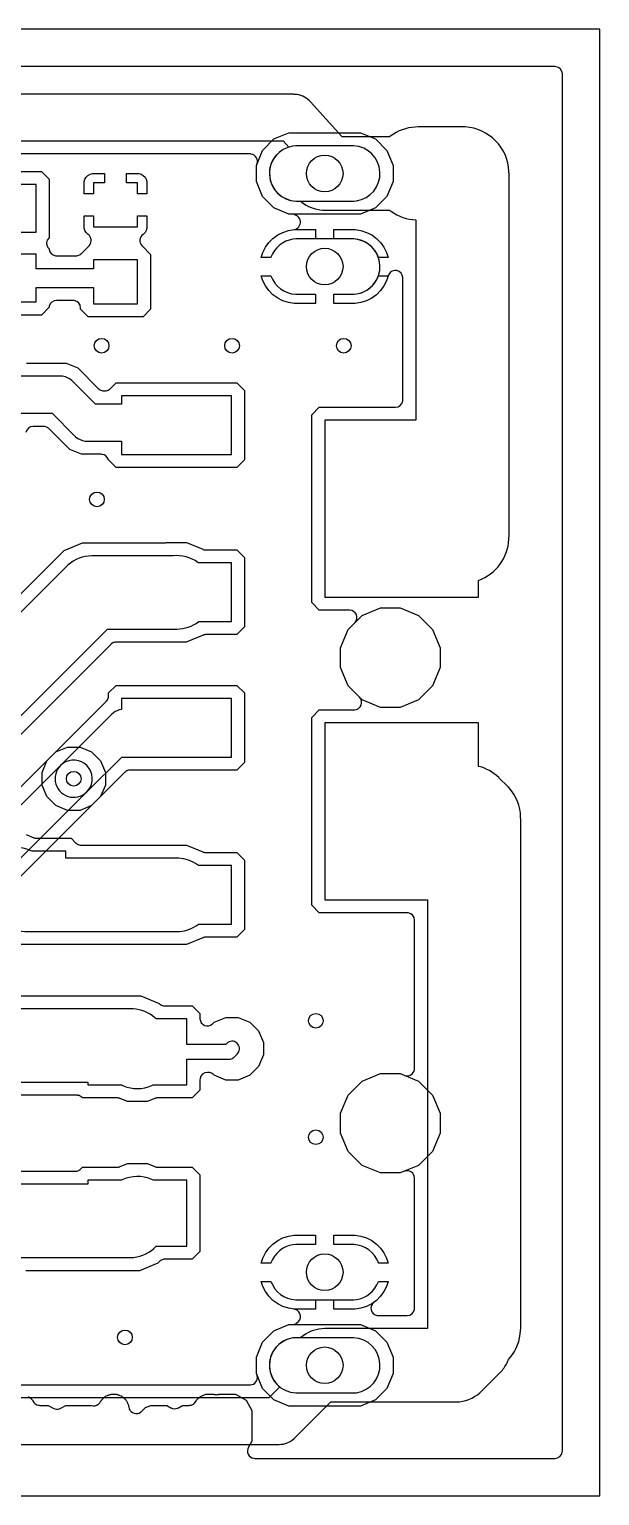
# Model space of a CAD drawing. Header units: millimetres. Extents: x 0 to 40, y 0 to 40.
# Drawn here: x 24.44 to 40, y 0 to 40 of the extents above; entities that cross this region are included whole.
import ezdxf

# ---------------------------------------------------------------- set-up
doc = ezdxf.new("R2010")
doc.units = ezdxf.units.MM

msp = doc.modelspace()

# ---------------------------------------------------------------- linework, layer by layer
at = {"layer": '16_copper'}
msp.add_lwpolyline([(24.425, 2.707), (24.54, 2.592), (24.541, 2.589, 0.260401), (24.696, 2.466), (24.7, 2.466), (24.703, 2.465), (24.713, 2.465), (24.729, 2.464), (24.957, 2.464), (25.095, 2.384), (25.096, 2.384), (25.097, 2.383, 0.222881), (25.269, 2.37), (25.299, 2.384), (25.437, 2.464), (26.126, 2.464), (26.129, 2.463), (26.136, 2.46, 0.229865), (26.324, 2.492), (26.329, 2.498), (26.336, 2.503, 0.060943), (26.371, 2.545), (26.375, 2.552), (26.379, 2.559), (26.381, 2.563, 0.021163), (26.393, 2.578), (26.399, 2.585, 0.031202), (26.416, 2.613), (26.417, 2.616), (26.446, 2.641), (26.453, 2.648), (26.466, 2.661), (26.491, 2.69), (26.494, 2.691), (26.502, 2.696), (26.51, 2.7, 0.031201), (26.536, 2.72), (26.539, 2.722), (26.575, 2.734), (26.584, 2.738), (26.602, 2.745), (26.635, 2.762), (26.639, 2.762), (26.648, 2.764), (26.658, 2.764, 0.0312), (26.689, 2.772), (26.693, 2.773), (26.73, 2.771), (26.74, 2.771), (26.759, 2.771), (26.796, 2.773), (26.8, 2.772), (26.809, 2.77), (26.818, 2.767, 0.0312), (26.85, 2.762), (26.854, 2.762), (26.888, 2.745), (26.897, 2.741), (26.914, 2.734), (26.95, 2.722), (26.953, 2.72), (26.96, 2.714), (26.967, 2.708, 0.031202), (26.995, 2.691), (26.999, 2.69), (27.023, 2.661), (27.03, 2.654), (27.044, 2.641), (27.072, 2.616), (27.074, 2.613), (27.079, 2.605), (27.083, 2.596, 0.031201), (27.102, 2.57), (27.105, 2.567), (27.117, 2.532), (27.12, 2.523), (27.128, 2.505), (27.144, 2.472), (27.145, 2.468, 0.058558), (27.155, 2.418), (27.169, 2.376, 0.506464), (27.48, 2.275), (27.485, 2.279), (27.489, 2.282), (27.496, 2.289), (27.505, 2.296), (27.611, 2.402), (27.76, 2.464), (28.194, 2.464), (28.307, 2.398), (28.308, 2.398), (28.309, 2.397, 0.222877), (28.481, 2.385), (28.51, 2.398), (28.623, 2.464), (28.807, 2.464), (28.821, 2.465), (28.836, 2.466, 0.114331), (28.921, 2.5), (28.933, 2.507), (28.935, 2.51), (28.938, 2.512, 0.071823), (28.98, 2.56), (28.982, 2.564), (28.983, 2.566), (28.988, 2.576), (28.995, 2.589), (28.996, 2.592), (29.11, 2.707), (29.26, 2.769), (29.473, 2.769), (29.48, 2.766), (29.489, 2.763), (29.497, 2.761), (29.504, 2.759, 0.103094), (29.595, 2.76), (29.603, 2.762, 0.024841), (29.623, 2.769), (30.071, 2.769), (30.354, 2.605), (30.517, 2.322), (30.517, 1.488), (30.421, 1.321), (30.42, 1.32), (30.42, 1.32, 0.523729), (30.564, 1.019), (30.597, 1.016), (38.781, 1.016), (38.782, 1.016), (38.782, 1.016, 0.366019), (38.981, 1.187), (38.984, 1.219), (38.984, 38.781), (38.984, 38.782), (38.984, 38.782, 0.366019), (38.813, 38.981), (38.781, 38.984), (1.219, 38.984)], format="xyb", dxfattribs=at)
for points in [[(31.525, 34.958), (31.117, 35.127), (30.805, 35.439), (30.636, 35.847), (30.636, 36.289), (30.805, 36.697), (31.117, 37.009), (31.525, 37.178), (33.475, 37.178), (33.883, 37.009), (34.195, 36.697), (34.364, 36.289), (34.364, 35.847), (34.195, 35.439), (33.883, 35.127), (33.475, 34.958)], [(34.02, 21.504), (33.522, 21.711), (33.141, 22.092), (32.934, 22.59), (32.934, 23.13), (33.141, 23.628), (33.522, 24.009), (34.02, 24.216), (34.56, 24.216), (35.058, 24.009), (35.439, 23.628), (35.646, 23.13), (35.646, 22.59), (35.439, 22.092), (35.058, 21.711), (34.56, 21.504)], [(34.02, 8.804), (33.522, 9.011), (33.141, 9.392), (32.934, 9.89), (32.934, 10.43), (33.141, 10.928), (33.522, 11.309), (34.02, 11.516), (34.56, 11.516), (35.058, 11.309), (35.439, 10.928), (35.646, 10.43), (35.646, 9.89), (35.439, 9.392), (35.058, 9.011), (34.56, 8.804)], [(31.525, 2.446), (31.117, 2.615), (30.805, 2.927), (30.636, 3.335), (30.636, 3.777), (30.805, 4.185), (31.117, 4.497), (31.525, 4.666), (33.475, 4.666), (33.883, 4.497), (34.195, 4.185), (34.364, 3.777), (34.364, 3.335), (34.195, 2.927), (33.883, 2.615), (33.475, 2.446)]]:
    msp.add_lwpolyline(points, close=True, dxfattribs=at)
for points in [[(33.365, 35.321, 0.906347), (33.291, 36.822), (31.709, 36.822), (31.635, 36.815, 0.906347), (31.709, 35.314), (33.291, 35.314)], [(30.767, 33.778), (30.812, 33.915), (30.884, 34.056), (30.977, 34.185), (31.089, 34.297), (31.218, 34.39), (31.359, 34.462), (31.51, 34.511), (31.667, 34.536), (32.25, 34.536), (32.25, 34.282), (31.709, 34.282), (31.635, 34.275, 0.276737), (31.035, 33.782), (31.034, 33.778)], [(33.966, 33.778), (33.965, 33.782, 0.303347), (33.291, 34.282), (32.75, 34.282), (32.75, 34.536), (33.333, 34.536), (33.49, 34.511), (33.641, 34.462), (33.782, 34.39), (33.911, 34.297), (34.023, 34.185), (34.116, 34.056), (34.188, 33.915), (34.233, 33.778)], [(31.667, 32.52), (31.51, 32.545), (31.359, 32.594), (31.218, 32.666), (31.089, 32.759), (30.977, 32.871), (30.884, 33), (30.812, 33.141), (30.767, 33.278), (31.034, 33.278), (31.035, 33.274, 0.303347), (31.709, 32.774), (32.25, 32.774), (32.25, 32.52)], [(32.75, 32.52), (32.75, 32.774), (33.291, 32.774), (33.365, 32.781, 0.276737), (33.965, 33.274), (33.966, 33.278), (34.233, 33.278), (34.188, 33.141), (34.116, 33), (34.023, 32.871), (33.911, 32.759), (33.782, 32.666), (33.641, 32.594), (33.49, 32.545), (33.333, 32.52)], [(17.827, 9.654, 0.345658), (18.283, 10.086), (18.288, 10.16), (18.288, 11.474), (26.013, 19.199), (26.051, 19.241, 0.878962), (25.351, 19.966), (25.295, 19.917), (17.421, 12.043), (17.407, 12.027), (17.392, 12.012, 0.139562), (17.277, 11.758), (17.277, 11.753), (17.276, 11.745), (17.272, 11.689), (17.272, 11.686), (17.272, 11.684), (17.272, 10.16), (17.275, 10.104, 0.377014), (17.771, 9.652)], [(30.767, 6.346), (30.812, 6.483), (30.884, 6.624), (30.977, 6.753), (31.089, 6.865), (31.218, 6.958), (31.359, 7.03), (31.51, 7.079), (31.667, 7.104), (32.25, 7.104), (32.25, 6.85), (31.709, 6.85), (31.635, 6.843, 0.276737), (31.035, 6.35), (31.034, 6.346)], [(33.966, 6.346), (33.965, 6.35, 0.303347), (33.291, 6.85), (32.75, 6.85), (32.75, 7.104), (33.333, 7.104), (33.49, 7.079), (33.641, 7.03), (33.782, 6.958), (33.911, 6.865), (34.023, 6.753), (34.116, 6.624), (34.188, 6.483), (34.233, 6.346)], [(31.667, 5.088), (31.51, 5.113), (31.359, 5.162), (31.218, 5.234), (31.089, 5.327), (30.977, 5.439), (30.884, 5.568), (30.812, 5.709), (30.767, 5.846), (31.034, 5.846), (31.035, 5.842, 0.303347), (31.709, 5.342), (32.25, 5.342), (32.25, 5.088)], [(32.75, 5.088), (32.75, 5.342), (33.291, 5.342), (33.365, 5.349, 0.276737), (33.965, 5.842), (33.966, 5.846), (34.233, 5.846), (34.188, 5.709), (34.116, 5.568), (34.023, 5.439), (33.911, 5.327), (33.782, 5.234), (33.641, 5.162), (33.49, 5.113), (33.333, 5.088)], [(33.365, 2.809, 0.906347), (33.291, 4.31), (31.709, 4.31), (31.635, 4.303, 0.906347), (31.709, 2.802), (33.291, 2.802)]]:
    msp.add_lwpolyline(points, format="xyb", close=True, dxfattribs=at)
msp.add_lwpolyline([(17.048, 12.173), (25.165, 20.29), (25.482, 20.422), (25.826, 20.422), (26.143, 20.29), (26.386, 20.047), (26.518, 19.73), (26.518, 19.386), (26.386, 19.069), (18.703, 11.386)], dxfattribs=at)
at = {"layer": '1_copper'}
for points in [[(22.377, 36.957), (31.365, 36.957), (31.519, 36.787), (31.492, 36.779, 0.820679), (31.709, 35.314), (31.844, 35.314), (31.863, 35.297, 0.159456), (32.442, 35.07), (32.5, 35.068), (34.27, 35.068), (34.318, 35.031, 0.141239), (34.982, 34.8), (34.987, 34.8), (34.987, 29.337), (32.501, 29.337), (32.501, 24.511), (36.692, 24.511), (36.692, 24.967), (36.693, 24.967, 0.299846), (37.525, 26.09), (37.526, 26.112, 0.005348), (37.526, 26.139), (37.527, 26.16), (37.527, 36.068), (37.526, 36.095), (37.526, 36.122, 0.385926), (36.327, 37.336), (36.305, 37.337, 0.005348), (36.278, 37.337), (36.257, 37.338), (35.052, 37.338), (34.963, 37.335, 0.141239), (34.302, 37.093), (34.27, 37.068), (32.98, 37.068), (32.97, 37.08), (32.116, 38.019), (32.1, 38.035), (32.084, 38.052, 0.1754), (31.688, 38.226), (31.677, 38.226), (31.671, 38.227), (31.664, 38.226), (31.646, 38.227), (3.175, 38.227)], [(16.018, 3.023), (30.462, 3.023), (30.467, 3.023), (30.472, 3.023, 0.461487), (30.66, 3.268), (30.659, 3.273), (30.655, 3.287), (30.652, 3.297), (30.651, 3.3), (30.65, 3.304), (30.636, 3.335), (30.636, 3.777), (30.805, 4.185), (31.117, 4.497), (31.525, 4.666), (31.608, 4.666), (31.618, 4.666), (31.629, 4.667, 0.125267), (31.727, 4.704), (31.728, 4.705), (31.731, 4.706), (31.744, 4.713, 0.6412), (31.702, 5.08), (31.7, 5.08), (31.698, 5.081), (31.688, 5.083), (31.671, 5.087), (31.51, 5.113), (31.359, 5.162), (31.218, 5.234), (31.089, 5.327), (30.977, 5.439), (30.884, 5.568), (30.812, 5.709), (30.767, 5.846), (31.034, 5.846), (31.035, 5.842, 0.303347), (31.709, 5.342), (33.291, 5.342), (33.365, 5.349, 0.276737), (33.965, 5.842), (33.966, 5.846), (34.233, 5.846), (34.188, 5.709), (34.116, 5.568), (34.023, 5.439), (33.911, 5.327), (33.845, 5.279, 0.667421), (33.932, 4.914), (33.943, 4.913), (33.952, 4.912), (33.958, 4.912), (33.964, 4.912), (34.747, 4.912), (34.748, 4.912), (34.749, 4.912, 0.366019), (34.948, 5.083), (34.95, 5.115), (34.95, 8.662), (34.95, 8.667), (34.95, 8.672, 0.469056), (34.7, 8.86), (34.686, 8.855), (34.676, 8.852), (34.673, 8.851), (34.669, 8.85), (34.56, 8.804), (34.02, 8.804), (33.522, 9.011), (33.141, 9.392), (32.934, 9.89), (32.934, 10.43), (33.141, 10.928), (33.522, 11.309), (34.02, 11.516), (34.56, 11.516), (34.669, 11.47), (34.674, 11.469), (34.679, 11.466, 0.46906), (34.948, 11.626), (34.949, 11.641), (34.95, 11.651), (34.95, 11.654), (34.95, 11.658), (34.95, 15.697), (34.95, 15.698), (34.95, 15.699, 0.366019), (34.779, 15.898), (34.747, 15.9), (32.353, 15.9), (32.145, 16.109), (32.145, 21.229), (32.353, 21.438), (33.305, 21.438), (33.314, 21.438, 0.651699), (33.448, 21.784), (33.141, 22.092), (32.934, 22.59), (32.934, 23.13), (33.141, 23.628), (33.321, 23.809), (33.327, 23.816, 0.651666), (33.178, 24.155), (32.353, 24.155), (32.145, 24.364), (32.145, 29.484), (32.353, 29.693), (34.428, 29.693), (34.429, 29.693), (34.43, 29.693, 0.366019), (34.629, 29.864), (34.631, 29.896), (34.631, 33.222), (34.631, 33.226), (34.631, 33.23, 0.772714), (34.247, 33.315), (34.24, 33.298), (34.236, 33.289), (34.236, 33.287), (34.235, 33.285), (34.188, 33.141), (34.116, 33), (34.023, 32.871), (33.911, 32.759), (33.782, 32.666), (33.641, 32.594), (33.49, 32.545), (33.333, 32.52), (32.75, 32.52), (32.75, 32.774), (33.291, 32.774), (33.365, 32.781, 0.906347), (33.291, 34.282), (31.709, 34.282), (31.635, 34.275, 0.276737), (31.035, 33.782), (31.034, 33.778), (30.767, 33.778), (30.812, 33.915), (30.884, 34.056), (30.977, 34.185), (31.089, 34.297), (31.218, 34.39), (31.359, 34.462), (31.51, 34.511), (31.671, 34.537), (31.686, 34.54), (31.701, 34.544, 0.372205), (31.832, 34.801), (31.831, 34.803), (31.831, 34.805, 0.157544), (31.746, 34.91), (31.743, 34.912), (31.742, 34.913), (31.732, 34.917), (31.727, 34.92), (31.725, 34.922, 0.113175), (31.641, 34.956), (31.632, 34.956, 0.018059), (31.618, 34.958), (31.608, 34.958), (31.525, 34.958), (31.117, 35.127), (30.805, 35.439), (30.636, 35.847), (30.636, 36.289), (30.65, 36.32, 0.484399), (30.494, 36.599), (30.479, 36.6), (30.469, 36.601), (30.465, 36.601), (30.462, 36.601), (22.936, 36.601)], [(22.936, 36.119), (24.773, 36.119), (24.982, 35.91), (24.982, 34.316), (24.973, 34.307, 0.368326), (24.952, 34.044), (24.973, 34.019), (24.983, 34.009), (24.983, 34.007), (24.985, 33.99, 0.319275), (25.153, 33.825), (25.185, 33.823), (25.72, 33.823), (25.73, 33.823), (25.74, 33.824, 0.132342), (25.839, 33.861), (25.845, 33.867, 0.018024), (25.856, 33.876), (25.863, 33.882), (26.076, 34.094), (26.082, 34.102), (26.088, 34.109, 0.40009), (26.053, 34.401), (26.047, 34.406), (26.043, 34.408), (25.994, 34.457), (25.96, 34.515), (25.943, 34.58), (25.943, 34.913), (26.197, 34.913), (26.197, 34.613), (27.397, 34.613), (27.397, 34.913), (27.651, 34.913), (27.651, 34.58), (27.634, 34.515), (27.6, 34.457), (27.551, 34.407), (27.544, 34.404, 0.451183), (27.513, 34.101), (27.518, 34.094), (27.753, 33.86), (27.753, 32.366), (27.544, 32.157), (26.05, 32.157), (25.841, 32.366), (25.841, 32.4, 0.368322), (25.67, 32.601), (25.638, 32.603), (25.185, 32.603), (25.184, 32.603), (25.183, 32.603, 0.340078), (24.989, 32.451), (24.984, 32.434), (24.984, 32.433), (24.984, 32.432), (24.983, 32.417), (24.773, 32.207), (22.352, 32.207)], [(24.364, 30.897), (25.445, 30.897), (25.762, 30.765), (26.333, 30.194), (26.341, 30.188), (26.348, 30.181, 0.12403), (26.445, 30.137), (26.453, 30.137, 0.017567), (26.468, 30.135), (26.477, 30.135), (26.504, 30.135, 0.157844), (26.623, 30.173), (26.629, 30.179, 0.018024), (26.64, 30.188), (26.647, 30.194), (26.813, 30.36), (30.107, 30.36), (30.316, 30.151), (30.316, 28.257), (30.107, 28.048), (26.813, 28.048), (26.594, 28.267), (26.592, 28.274, 0.271581), (26.433, 28.405), (26.401, 28.407), (25.863, 28.407), (25.546, 28.539), (24.975, 29.11), (24.967, 29.116), (24.96, 29.123, 0.132344), (24.863, 29.167), (24.855, 29.167, 0.018059), (24.84, 29.169), (24.831, 29.169), (24.55, 29.169), (24.549, 29.169), (24.548, 29.169, 0.366019), (24.349, 28.998)], [(23.991, 29.525), (25.063, 29.525), (25.676, 28.912), (25.692, 28.898), (25.707, 28.883, 0.139562), (25.961, 28.768), (25.966, 28.768), (25.974, 28.767), (26.03, 28.763), (26.033, 28.763), (26.035, 28.763), (26.96, 28.763), (26.96, 28.404), (29.96, 28.404), (29.96, 30.004), (26.96, 30.004), (26.96, 29.779), (26.245, 29.779), (25.632, 30.392, 0.161127), (25.347, 30.536), (25.342, 30.536), (25.334, 30.537), (25.278, 30.541), (25.275, 30.541), (25.273, 30.541), (23.991, 30.541)], [(19.921, 20.314), (25.394, 25.787), (25.892, 25.994), (28.135, 25.994), (28.141, 25.994), (28.147, 25.994, 0.042845), (28.182, 25.999), (28.184, 26), (28.73, 26), (29.175, 25.815), (29.181, 25.813), (29.186, 25.811, 0.04389), (29.221, 25.802), (29.235, 25.801), (29.244, 25.8), (29.248, 25.8), (29.253, 25.8), (30.107, 25.8), (30.316, 25.591), (30.316, 23.697), (30.107, 23.488), (29.261, 23.488), (29.255, 23.488), (29.25, 23.488, 0.043887), (29.214, 23.483), (29.201, 23.479), (29.192, 23.476), (29.188, 23.474), (29.184, 23.473), (28.724, 23.282), (26.808, 23.282), (26.798, 23.282), (26.787, 23.281, 0.132342), (26.689, 23.244), (26.682, 23.238, 0.018024), (26.671, 23.229), (26.664, 23.223), (22.075, 18.634)], [(21.66, 18.722), (26.576, 23.638), (28.454, 23.638), (28.462, 23.638), (28.47, 23.638, 0.158856), (29.058, 23.841), (29.062, 23.844), (29.96, 23.844), (29.96, 25.444), (29.059, 25.444), (29.038, 25.46, 0.17979), (28.365, 25.64), (28.354, 25.638), (26.162, 25.638), (26.154, 25.638), (26.146, 25.638, 0.17979), (25.497, 25.385), (25.455, 25.345), (19.953, 19.843)], [(2.413, 1.397), (31.242, 1.397), (31.25, 1.397), (31.258, 1.397, 0.1754), (31.661, 1.554), (31.691, 1.583), (32.664, 2.556), (36.068, 2.556), (36.076, 2.556), (36.084, 2.556, 0.17979), (36.733, 2.809), (36.775, 2.849), (37.283, 3.357), (37.288, 3.363), (37.294, 3.368, 0.079227), (37.475, 3.626), (37.488, 3.655), (37.501, 3.684, 0.002846), (37.507, 3.698), (37.513, 3.715), (37.559, 3.767, 0.159174), (37.844, 4.502), (37.846, 4.572), (37.846, 18.467), (37.845, 18.485), (37.845, 18.504, 0.177209), (37.522, 19.315), (37.497, 19.34), (37.486, 19.353), (37.481, 19.358), (37.474, 19.365), (37.272, 19.567), (37.259, 19.58), (37.246, 19.593, 0.123393), (36.707, 19.895), (36.692, 19.898), (36.692, 21.082), (32.501, 21.082), (32.501, 16.256), (35.306, 16.256), (35.306, 4.572), (35.307, 4.556), (32.5, 4.556), (32.421, 4.553, 0.159455), (31.847, 4.313), (31.843, 4.31), (31.709, 4.31), (31.635, 4.303, 0.633243), (31.239, 2.997), (31.277, 2.965), (30.979, 2.667), (15.265, 2.667)], [(24.359, 18.034), (24.563, 17.949), (24.568, 17.947), (24.574, 17.945, 0.04389), (24.608, 17.936), (24.622, 17.935), (24.632, 17.934), (24.636, 17.934), (24.64, 17.934), (25.586, 17.934), (25.716, 17.804), (25.724, 17.798), (25.731, 17.791, 0.132344), (25.827, 17.747), (25.836, 17.747, 0.018067), (25.85, 17.745), (25.859, 17.745), (28.73, 17.745), (29.175, 17.56), (29.181, 17.558), (29.186, 17.556, 0.04389), (29.221, 17.547), (29.235, 17.546), (29.244, 17.545), (29.248, 17.545), (29.253, 17.545), (30.107, 17.545), (30.316, 17.336), (30.316, 15.442), (30.107, 15.233), (29.253, 15.233), (29.247, 15.233), (29.241, 15.233, 0.043887), (29.206, 15.228), (29.193, 15.224), (29.183, 15.221), (29.179, 15.219), (29.175, 15.218), (28.73, 15.033), (24.108, 15.033)], [(20.39, 13.634), (27.489, 13.634), (27.987, 13.427), (27.993, 13.421, 0.157846), (28.104, 13.364), (28.113, 13.364, 0.018059), (28.127, 13.362), (28.137, 13.362), (28.888, 13.362), (29.097, 13.153), (29.097, 13.017), (29.097, 13.008, 0.637127), (29.437, 12.868), (29.443, 12.873), (29.487, 12.917), (29.802, 13.048), (30.142, 13.048), (30.457, 12.917), (30.697, 12.677), (30.828, 12.362), (30.828, 12.022), (30.697, 11.707), (30.457, 11.467), (30.142, 11.336), (29.802, 11.336), (29.487, 11.467), (29.466, 11.488, 0.14887), (29.355, 11.545), (29.346, 11.545, 0.017621), (29.332, 11.546), (29.323, 11.547), (29.3, 11.547, 0.368322), (29.099, 11.376), (29.097, 11.344), (29.097, 11.059), (28.888, 10.85), (27.942, 10.85), (27.937, 10.85), (27.931, 10.85, 0.043887), (27.895, 10.845), (27.882, 10.841), (27.873, 10.838), (27.869, 10.836), (27.865, 10.835), (27.661, 10.75), (27.121, 10.75), (26.917, 10.835), (26.912, 10.837), (26.906, 10.839, 0.04389), (26.872, 10.848), (26.858, 10.849), (26.848, 10.85), (26.844, 10.85), (26.84, 10.85), (25.894, 10.85), (25.881, 10.863, 0.157851), (25.77, 10.92), (25.761, 10.92, 0.017997), (25.747, 10.922), (25.738, 10.922), (20.39, 10.922)], [(20.66, 11.278), (26.041, 11.278), (26.041, 11.206), (26.956, 11.206), (27.011, 11.181, 0.20027), (27.781, 11.185), (27.825, 11.206), (28.741, 11.206), (28.741, 11.903), (29.886, 11.903), (29.896, 11.904), (29.906, 11.904, 0.132342), (30.005, 11.941), (30.011, 11.947, 0.018024), (30.023, 11.956), (30.03, 11.962), (30.116, 12.048), (30.139, 12.076, 0.915916), (29.828, 12.336), (29.802, 12.309), (28.741, 12.309), (28.741, 13.006), (27.904, 13.006), (27.891, 13.017), (27.868, 13.039, 0.163475), (27.277, 13.276), (27.219, 13.278), (20.66, 13.278)], [(22.717, 8.849), (25.697, 8.849), (25.707, 8.849), (25.717, 8.85, 0.132341), (25.816, 8.887), (25.822, 8.893, 0.017999), (25.833, 8.902), (25.84, 8.908), (25.894, 8.962), (26.84, 8.962), (26.845, 8.962), (26.851, 8.962, 0.043887), (26.887, 8.967), (26.9, 8.971), (26.909, 8.974), (26.913, 8.976), (26.917, 8.977), (27.121, 9.062), (27.661, 9.062), (27.865, 8.977), (27.87, 8.975), (27.876, 8.973, 0.04389), (27.91, 8.964), (27.924, 8.963), (27.934, 8.962), (27.938, 8.962), (27.942, 8.962), (28.888, 8.962), (29.097, 8.753), (29.097, 6.659), (28.888, 6.45), (28.137, 6.45), (28.127, 6.45), (28.116, 6.449, 0.132342), (28.018, 6.412), (28.011, 6.406, 0.018024), (28, 6.397), (27.993, 6.391), (27.946, 6.344), (27.448, 6.137), (24.344, 6.137)], [(23.958, 6.493), (27.178, 6.493), (27.186, 6.493), (27.194, 6.493, 0.17979), (27.843, 6.746), (27.885, 6.786), (27.905, 6.806), (28.741, 6.806), (28.741, 8.606), (27.826, 8.606), (27.762, 8.635, 0.20027), (26.991, 8.623), (26.957, 8.606), (26.041, 8.606), (26.041, 8.493), (22.987, 8.493)]]:
    msp.add_lwpolyline(points, format="xyb", dxfattribs=at)
for points in [[(25.943, 35.513), (25.943, 35.846), (25.96, 35.911), (25.994, 35.969), (26.041, 36.016), (26.099, 36.05), (26.164, 36.067), (26.497, 36.067), (26.497, 35.813), (26.197, 35.813), (26.197, 35.513)], [(27.397, 35.513), (27.397, 35.813), (27.097, 35.813), (27.097, 36.067), (27.43, 36.067), (27.495, 36.05), (27.553, 36.016), (27.6, 35.969), (27.634, 35.911), (27.651, 35.846), (27.651, 35.513)], [(27.397, 33.713), (26.197, 33.713), (26.197, 33.467), (24.626, 33.467), (24.626, 33.863), (23.126, 33.863), (23.126, 32.563), (24.626, 32.563), (24.626, 32.959), (26.197, 32.959), (26.197, 32.513), (27.397, 32.513)]]:
    msp.add_lwpolyline(points, close=True, dxfattribs=at)
msp.add_lwpolyline([(23.126, 34.463), (24.626, 34.463), (24.626, 35.763), (23.126, 35.763)], dxfattribs=at)
for points in [[(31.667, 32.52), (31.51, 32.545), (31.359, 32.594), (31.218, 32.666), (31.089, 32.759), (30.977, 32.871), (30.884, 33), (30.812, 33.141), (30.767, 33.278), (31.034, 33.278), (31.035, 33.274, 0.303347), (31.709, 32.774), (32.25, 32.774), (32.25, 32.52)], [(25.482, 18.694), (25.165, 18.826), (24.922, 19.069), (24.79, 19.386), (24.79, 19.73), (24.922, 20.047), (26.545, 21.67), (26.551, 21.678), (26.558, 21.685, 0.132344), (26.602, 21.782), (26.602, 21.79, 0.018059), (26.604, 21.805), (26.604, 21.814), (26.604, 21.896), (26.813, 22.105), (30.107, 22.105), (30.316, 21.896), (30.316, 20.002), (30.107, 19.793), (27.195, 19.793), (27.185, 19.793), (27.175, 19.792, 0.132342), (27.076, 19.755), (27.069, 19.749, 0.018024), (27.058, 19.74), (27.051, 19.734), (26.143, 18.826), (25.826, 18.694)], [(25.697, 19.052, 0.139564), (25.957, 19.15), (26.013, 19.199), (26.963, 20.149), (29.96, 20.149), (29.96, 21.749), (26.96, 21.749), (26.96, 21.449), (26.946, 21.447, 0.111391), (26.742, 21.357), (26.738, 21.353), (26.731, 21.349), (26.689, 21.311), (26.687, 21.309), (26.686, 21.308), (25.295, 19.917), (25.257, 19.875, 0.619548), (25.64, 19.05)], [(28.539, 15.392, 0.139248), (29.051, 15.582), (29.059, 15.589), (29.96, 15.589), (29.96, 17.189), (29.059, 17.189), (29.034, 17.208, 0.139249), (28.518, 17.387), (28.46, 17.389), (25.439, 17.389), (25.439, 17.578), (24.524, 17.578), (24.469, 17.603, 0.20027), (23.699, 17.599), (23.655, 17.578), (22.739, 17.578), (22.739, 15.778), (23.575, 15.778), (23.671, 15.682, 0.183837), (24.32, 15.391), (24.378, 15.389), (28.46, 15.389)], [(30.767, 6.346), (30.812, 6.483), (30.884, 6.624), (30.977, 6.753), (31.089, 6.865), (31.218, 6.958), (31.359, 7.03), (31.51, 7.079), (31.667, 7.104), (32.25, 7.104), (32.25, 6.85), (31.709, 6.85), (31.635, 6.843, 0.276737), (31.035, 6.35), (31.034, 6.346)], [(33.966, 6.346), (33.965, 6.35, 0.303347), (33.291, 6.85), (32.75, 6.85), (32.75, 7.104), (33.333, 7.104), (33.427, 7.089), (33.427, 7.089), (33.427, 7.089), (33.49, 7.079), (33.641, 7.03), (33.782, 6.958), (33.911, 6.865), (34.023, 6.753), (34.116, 6.624), (34.188, 6.483), (34.233, 6.346)]]:
    msp.add_lwpolyline(points, format="xyb", close=True, dxfattribs=at)
at = {"layer": 'drills_PTH'}
for centre in [(32.5, 36.068), (32.5, 33.528), (32.5, 6.096), (32.5, 3.556)]:
    msp.add_circle(centre, 0.5, dxfattribs=at)
at = {"layer": 'drills_via_1_16'}
for centre in [(26.416, 31.369), (29.972, 31.369), (33.02, 31.369), (26.289, 27.178), (25.654, 19.558), (32.258, 12.954), (32.258, 9.779), (27.051, 4.318)]:
    msp.add_circle(centre, 0.2, dxfattribs=at)
at = {"layer": 'outline'}
msp.add_lwpolyline([(0, 0), (40, 0), (40, 40), (0, 40), (0, 0)], close=True, dxfattribs=at)

doc.saveas('drawing.dxf')
